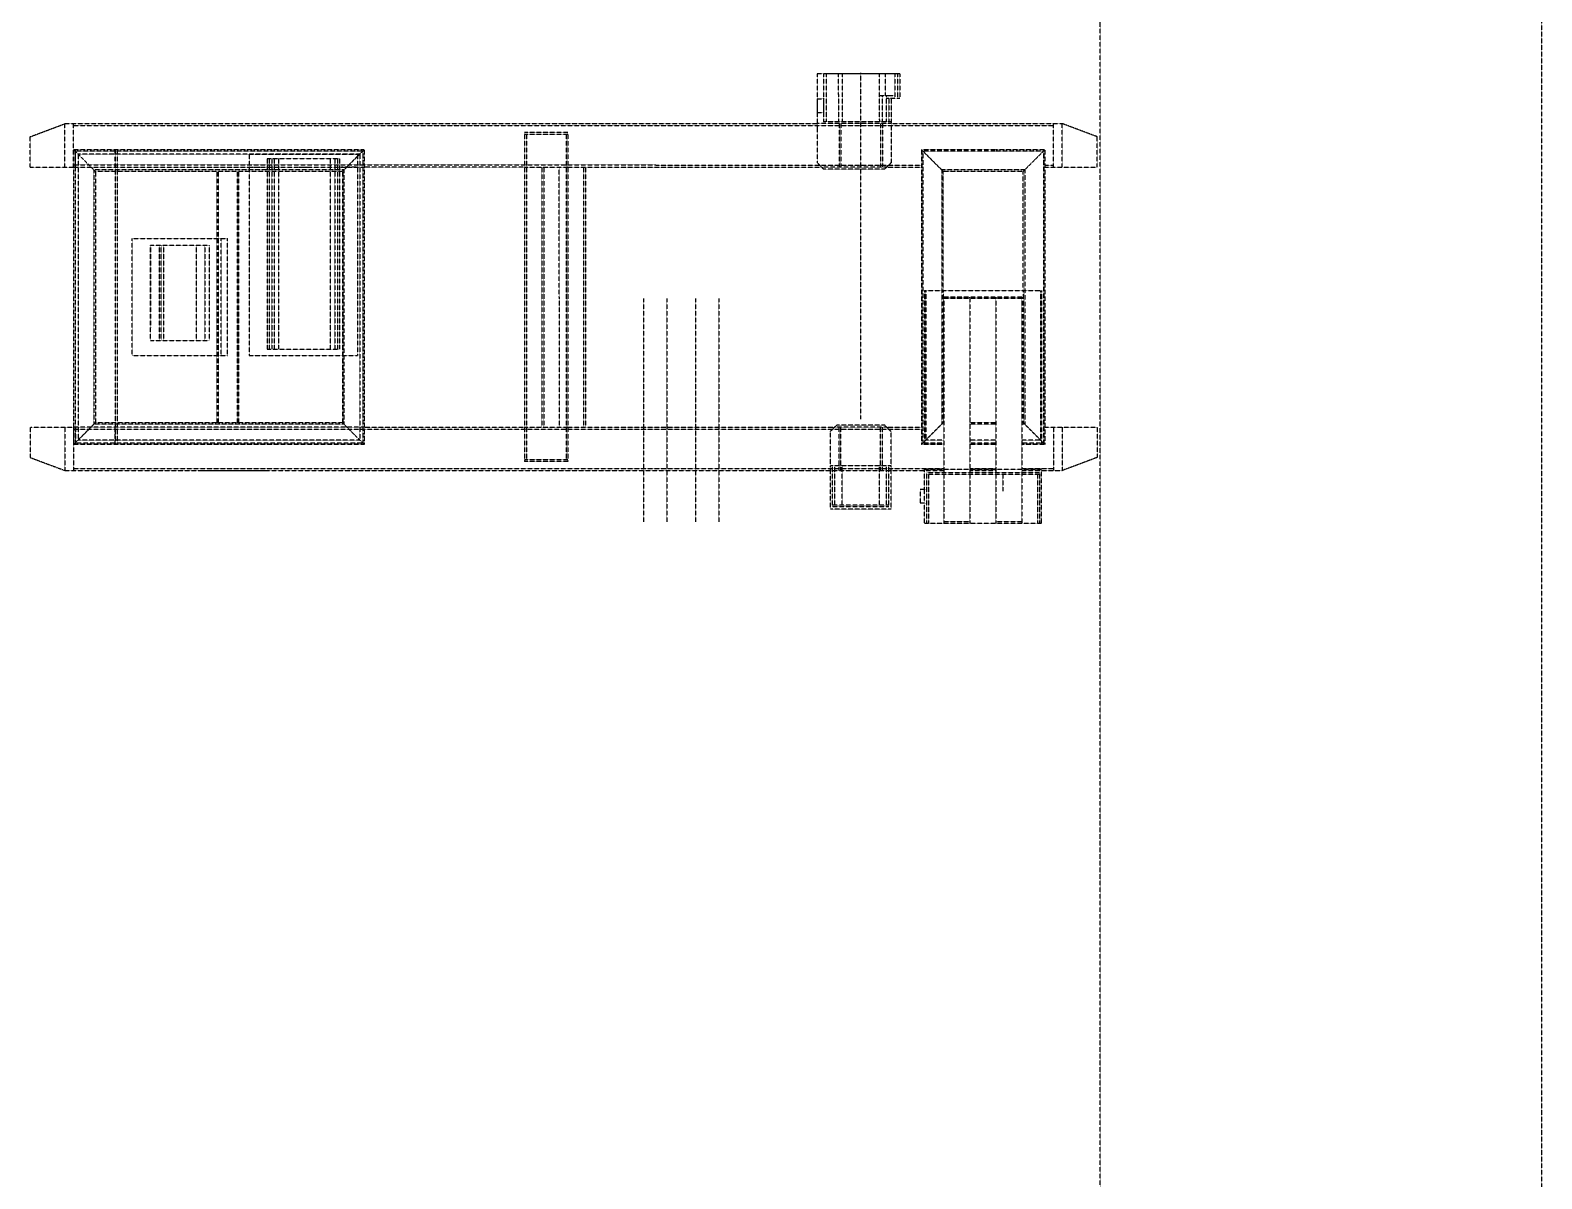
# Model space of a CAD drawing. Header units: millimetres. Extents: x -955179 to -912907, y 62798 to 154298.
# Drawn here: x -943674 to -940188, y 133133 to 135781 of the extents above; entities that cross this region are included whole.
import ezdxf

# ---------------------------------------------------------------- set-up
doc = ezdxf.new("R2010")
doc.units = ezdxf.units.MM
doc.header["$MEASUREMENT"] = 0
doc.linetypes.add('HIDDEN', pattern=[0.375, 0.25, -0.125])
doc.layers.add('CV', color=251, linetype='HIDDEN')

# ---------------------------------------------------------------- blocks, each defined once
blk = doc.blocks.new('TK출하')
at = {"layer": 'CV'}
for p, q in [((-844932.4, 111052.4, -74.6), (-844928.2, 138901.7, 434.9)), ((-845583.2, 125900.2, 690.4), (-845583.2, 125774.2, 690.4)), ((-845392.7, 125900.2, 699.9), (-845583.2, 125900.2, 689.9)), ((-845568.3, 125900.2, 690.7), (-845568.2, 125789.2, 690.4)), ((-845397.8, 125900.2, 700.2), (-845568.3, 125900.2, 690.7)), ((-845562.3, 125900.2, 690.7), (-845562.2, 125789.2, 690.4)), ((-845534.3, 125900.2, 690.7), (-845534.2, 125789.2, 690.4)), ((-845525.8, 125900.2, 700.2), (-845525.7, 125789.2, 699.9)), ((-845482.7, 125104, 699.9), (-845482.7, 125902.3, 699.9)), ((-845439.8, 125900.2, 700.2), (-845439.7, 125789.2, 699.9)), ((-845426.3, 125900.2, 690.7), (-845426.2, 125849.2, 690.4)), ((-845403.8, 125900.2, 700.2), (-845403.7, 125843.2, 699.9)), ((-845397.8, 125900.2, 700.2), (-845397.7, 125843.2, 699.9)), ((-845392.7, 125900.2, 699.9), (-845392.7, 125843.2, 699.9)), ((-845582.7, 125842.7, 699.9), (-845568.2, 125842.7, 699.9)), ((-845582.7, 125842.7, 694.8), (-845582.7, 125810.7, 694.8)), ((-845568.2, 125844.2, 700.2), (-845568.2, 125810.7, 699.9)), ((-845423.7, 125849.2, 699.9), (-845439.7, 125849.2, 699.9)), ((-845432.8, 125849.2, 690.4), (-845432.8, 125789.2, 690.4)), ((-845423.7, 125849.2, 699.9), (-845423.7, 125789.2, 699.9)), ((-845417.7, 125849.2, 699.9), (-845423.7, 125849.2, 699.9)), ((-845417.7, 125843.2, 699.9), (-845423.7, 125843.2, 699.9)), ((-845403.7, 125849.2, 699.9), (-845417.7, 125849.2, 699.9)), ((-845392.7, 125843.2, 699.9), (-845417.7, 125843.2, 699.9)), ((-845417.7, 125843.2, 699.9), (-845417.7, 125789.2, 699.9)), ((-845412.7, 125843.2, 699.9), (-845412.7, 125789.2, 699.9)), ((-845582.7, 125810.7, 699.9), (-845568.2, 125810.7, 699.9)), ((-847397.7, 125755.2, 699.9), (-847317.7, 125785.2, 699.9)), ((-847397.7, 125755.2, 699.9), (-847317.7, 125785.2, 699.9)), ((-847317.7, 125785.2, 699.9), (-845583.2, 125785.2, 690.5)), ((-847317.7, 125785.2, 699.9), (-845583.2, 125785.2, 690.5)), ((-847317.7, 125685.2, 699.9), (-847317.7, 125785.2, 699.9)), ((-847317.7, 125685.2, 699.9), (-847317.7, 125785.2, 699.9)), ((-847297.7, 125685.2, 699.9), (-847297.7, 125785.2, 699.9)), ((-847297.7, 125685.2, 699.9), (-847297.7, 125785.2, 699.9)), ((-847297.7, 125780.7, 699.9), (-845037.7, 125780.7, 699.9)), ((-847297.7, 125780.7, 699.9), (-845037.7, 125780.7, 699.9)), ((-845412.7, 125785.2, 699.9), (-845583.2, 125785.2, 689.8)), ((-845583.2, 125782.7, 690.4), (-845583.2, 125695.2, 690.4)), ((-845412.7, 125789.2, 709.4), (-845568.2, 125789.2, 700.2)), ((-845532.7, 125785.2, 699.9), (-845532.7, 125685.2, 699.9)), ((-845528.2, 125785.2, 699.9), (-845528.2, 125685.2, 699.9)), ((-845437.2, 125785.2, 699.9), (-845437.2, 125685.2, 699.9)), ((-845432.7, 125785.2, 699.9), (-845432.7, 125685.2, 699.9)), ((-845412.7, 125789.2, 699.9), (-845412.7, 125695.2, 709.4)), ((-845412.7, 125785.2, 699.9), (-845017.7, 125785.2, 699.9)), ((-845412.7, 125785.2, 699.9), (-845017.7, 125785.2, 699.9)), ((-845037.7, 125685.2, 699.9), (-845037.7, 125785.2, 699.9)), ((-845037.7, 125685.2, 699.9), (-845037.7, 125785.2, 699.9)), ((-844937.7, 125755.2, 699.9), (-845017.7, 125785.2, 699.9)), ((-844937.7, 125755.2, 699.9), (-845017.7, 125785.2, 699.9)), ((-845017.7, 125685.2, 699.9), (-845017.7, 125785.2, 699.9)), ((-845017.7, 125685.2, 699.9), (-845017.7, 125785.2, 699.9)), ((-847397.7, 125685.2, 699.9), (-847397.7, 125755.2, 699.9)), ((-847397.7, 125685.2, 699.9), (-847397.7, 125755.2, 699.9)), ((-846257.7, 125764.7, 699.9), (-846257.7, 125005.7, 699.9)), ((-846257.7, 125764.7, 699.9), (-846257.7, 125005.7, 699.9)), ((-846157.7, 125764.7, 699.9), (-846257.7, 125764.7, 699.9)), ((-846157.7, 125764.7, 699.9), (-846257.7, 125764.7, 699.9)), ((-846157.7, 125760.2, 699.9), (-846257.7, 125760.2, 699.9)), ((-846157.7, 125760.2, 699.9), (-846257.7, 125760.2, 699.9)), ((-846253.2, 125760.2, 699.9), (-846253.2, 125010.2, 699.9)), ((-846253.2, 125760.2, 699.9), (-846253.2, 125010.2, 699.9)), ((-846162.2, 125760.2, 699.9), (-846162.2, 125010.2, 699.9)), ((-846162.2, 125760.2, 699.9), (-846162.2, 125010.2, 699.9)), ((-846157.7, 125764.7, 699.9), (-846157.7, 125005.7, 699.9)), ((-846157.7, 125764.7, 699.9), (-846157.7, 125005.7, 699.9)), ((-844937.7, 125685.2, 699.9), (-844937.7, 125755.2, 699.9)), ((-844937.7, 125685.2, 699.9), (-844937.7, 125755.2, 699.9)), ((-846627.7, 125725.2, 699.9), (-847297.7, 125725.2, 699.9)), ((-846627.7, 125725.2, 699.9), (-847297.7, 125725.2, 699.9)), ((-847297.7, 125725.2, 699.9), (-847297.7, 125045.2, 699.9)), ((-847297.7, 125725.2, 699.9), (-847297.7, 125045.2, 699.9)), ((-847297.7, 125725.2, 699.9), (-847247.7, 125675.2, 699.9)), ((-847297.7, 125725.2, 699.9), (-847247.7, 125675.2, 699.9)), ((-847297.7, 125685.2, 699.9), (-847297.7, 125725.2, 699.9)), ((-847297.7, 125685.2, 699.9), (-847297.7, 125725.2, 699.9)), ((-846630.9, 125722, 699.9), (-847294.5, 125722, 699.9)), ((-846630.9, 125722, 699.9), (-847294.5, 125722, 699.9)), ((-847294.5, 125722, 699.9), (-847294.5, 125048.4, 699.9)), ((-847294.5, 125722, 699.9), (-847294.5, 125048.4, 699.9)), ((-847293.2, 125685.2, 699.9), (-847293.2, 125725.2, 699.9)), ((-847293.2, 125685.2, 699.9), (-847293.2, 125725.2, 699.9)), ((-846637.7, 125715.2, 699.9), (-847287.7, 125715.2, 699.9)), ((-846637.7, 125715.2, 699.9), (-847287.7, 125715.2, 699.9)), ((-847287.7, 125715.2, 699.9), (-847287.7, 125055.2, 699.9)), ((-847287.7, 125715.2, 699.9), (-847287.7, 125055.2, 699.9)), ((-847202.2, 125725.2, 699.9), (-847202.2, 125045.2, 699.9)), ((-847202.2, 125685.2, 699.9), (-847202.2, 125725.2, 699.9)), ((-847202.2, 125685.2, 699.9), (-847202.2, 125725.2, 699.9)), ((-847197.7, 125725.2, 699.9), (-847197.7, 125045.2, 699.9)), ((-847197.7, 125725.2, 699.9), (-847197.7, 125045.2, 699.9)), ((-846893, 125715.2, 699.9), (-846643.2, 125715.2, 699.9)), ((-846893, 125715.2, 699.9), (-846643.2, 125715.2, 699.9)), ((-846893, 125715.2, 709.4), (-846893, 125250.2, 709.4)), ((-846893, 125715.2, 709.4), (-846893, 125250.2, 709.4)), ((-846851.5, 125705.2, 699.9), (-846851.5, 125265.2, 699.9)), ((-846851.5, 125705.2, 699.9), (-846851.5, 125265.2, 699.9)), ((-846851.5, 125705.2, 699.9), (-846684.5, 125705.2, 699.9)), ((-846851.5, 125705.2, 699.9), (-846684.5, 125705.2, 699.9)), ((-846846.5, 125705.2, 699.9), (-846846.5, 125265.2, 699.9)), ((-846846.5, 125705.2, 699.9), (-846846.5, 125265.2, 699.9)), ((-846840.5, 125705.2, 699.9), (-846840.5, 125265.2, 699.9)), ((-846840.5, 125705.2, 699.9), (-846840.5, 125265.2, 699.9)), ((-846835.5, 125705.2, 699.9), (-846835.5, 125265.2, 699.9)), ((-846835.5, 125705.2, 699.9), (-846835.5, 125265.2, 699.9)), ((-846825.1, 125705.2, 699.9), (-846825.1, 125265.2, 699.9)), ((-846825.1, 125705.2, 699.9), (-846825.1, 125265.2, 699.9)), ((-846706.2, 125705.2, 699.9), (-846706.2, 125265.2, 699.9)), ((-846695.5, 125705.2, 699.9), (-846695.5, 125265.2, 699.9)), ((-846689.5, 125705.2, 699.9), (-846689.5, 125265.2, 699.9)), ((-846689.5, 125705.2, 699.9), (-846689.5, 125265.2, 699.9)), ((-846684.5, 125705.2, 699.9), (-846684.5, 125265.2, 699.9)), ((-846684.5, 125705.2, 699.9), (-846684.5, 125265.2, 699.9)), ((-846627.7, 125725.2, 699.9), (-846677.7, 125675.2, 699.9)), ((-846627.7, 125725.2, 699.9), (-846677.7, 125675.2, 699.9)), ((-846643.2, 125715.2, 699.9), (-846643.2, 125250.2, 699.9)), ((-846643.2, 125715.2, 699.9), (-846643.2, 125250.2, 699.9)), ((-846637.7, 125715.2, 699.9), (-846637.7, 125055.2, 699.9)), ((-846637.7, 125715.2, 699.9), (-846637.7, 125055.2, 699.9)), ((-846630.9, 125722, 699.9), (-846630.9, 125048.4, 699.9)), ((-846630.9, 125722, 699.9), (-846630.9, 125048.4, 699.9)), ((-846627.7, 125725.2, 699.9), (-846627.7, 125045.2, 699.9)), ((-846627.7, 125725.2, 699.9), (-846627.7, 125045.2, 699.9)), ((-845342.7, 125725.2, 699.9), (-845342.7, 125045.2, 699.9)), ((-845342.7, 125725.2, 699.9), (-845342.7, 125045.2, 699.9)), ((-845342.7, 125725.2, 699.9), (-845292.7, 125675.2, 699.9)), ((-845342.7, 125725.2, 699.9), (-845292.7, 125675.2, 699.9)), ((-845230.7, 125725.2, 699.9), (-845342.7, 125725.2, 699.9)), ((-845230.7, 125725.2, 699.9), (-845342.7, 125725.2, 699.9)), ((-845339.5, 125722, 699.9), (-845339.5, 125048.4, 699.9)), ((-845339.5, 125722, 699.9), (-845339.5, 125048.4, 699.9)), ((-845230.7, 125722, 699.9), (-845339.5, 125722, 699.9)), ((-845230.7, 125722, 699.9), (-845339.5, 125722, 699.9)), ((-845170.7, 125725.2, 699.9), (-845230.7, 125725.2, 699.9)), ((-845170.7, 125725.2, 699.9), (-845230.7, 125725.2, 699.9)), ((-845170.7, 125722, 699.9), (-845230.7, 125722, 699.9)), ((-845170.7, 125722, 699.9), (-845230.7, 125722, 699.9)), ((-845057.7, 125725.2, 699.9), (-845170.7, 125725.2, 699.9)), ((-845057.7, 125725.2, 699.9), (-845170.7, 125725.2, 699.9)), ((-845060.9, 125722, 699.9), (-845170.7, 125722, 699.9)), ((-845060.9, 125722, 699.9), (-845170.7, 125722, 699.9)), ((-845057.7, 125725.2, 699.9), (-845107.7, 125675.2, 699.9)), ((-845057.7, 125725.2, 699.9), (-845107.7, 125675.2, 699.9)), ((-845060.9, 125722, 699.9), (-845060.9, 125048.4, 699.9)), ((-845060.9, 125722, 699.9), (-845060.9, 125048.4, 699.9)), ((-845057.7, 125725.2, 699.9), (-845057.7, 125045.2, 699.9)), ((-845057.7, 125725.2, 699.9), (-845057.7, 125045.2, 699.9)), ((-847397.7, 125685.2, 699.9), (-847297.7, 125685.2, 699.9)), ((-847397.7, 125685.2, 699.9), (-847297.7, 125685.2, 699.9)), ((-847297.7, 125690.2, 699.9), (-845342.7, 125689.7, 699.9)), ((-847297.7, 125685.2, 699.9), (-846627.7, 125685.2, 699.9)), ((-846674.5, 125678.4, 699.9), (-847250.9, 125678.4, 699.9)), ((-846674.5, 125678.4, 699.9), (-847250.9, 125678.4, 699.9)), ((-847250.9, 125678.4, 699.9), (-847250.9, 125092, 699.9)), ((-847250.9, 125678.4, 699.9), (-847250.9, 125092, 699.9)), ((-846677.7, 125675.2, 699.9), (-847247.7, 125675.2, 699.9)), ((-846677.7, 125675.2, 699.9), (-847247.7, 125675.2, 699.9)), ((-847247.7, 125675.2, 699.9), (-847247.7, 125095.2, 699.9)), ((-847247.7, 125675.2, 699.9), (-847247.7, 125095.2, 699.9)), ((-846967.7, 125675.2, 699.9), (-846967.7, 125095.2, 699.9)), ((-846967.7, 125675.2, 699.9), (-846967.7, 125095.2, 699.9)), ((-846964.5, 125675.2, 699.9), (-846964.5, 125095.2, 699.9)), ((-846964.5, 125675.2, 699.9), (-846964.5, 125095.2, 699.9)), ((-846920.9, 125675.2, 699.9), (-846920.9, 125095.2, 699.9)), ((-846920.9, 125675.2, 699.9), (-846920.9, 125095.2, 699.9)), ((-846917.7, 125675.2, 699.9), (-846917.7, 125095.2, 699.9)), ((-846917.7, 125675.2, 699.9), (-846917.7, 125095.2, 699.9)), ((-846890, 125685.2, 699.9), (-846856, 125685.2, 699.9)), ((-846890, 125685.2, 699.9), (-846856, 125685.2, 699.9)), ((-846779.1, 125685.2, 699.9), (-846757.4, 125685.2, 699.9)), ((-846779.1, 125685.2, 699.9), (-846757.4, 125685.2, 699.9)), ((-846777.3, 125685.2, 699.9), (-846759.2, 125685.2, 699.9)), ((-846777.3, 125685.2, 699.9), (-846759.2, 125685.2, 699.9)), ((-846646.2, 125685.2, 699.9), (-846680.2, 125685.2, 699.9)), ((-846646.2, 125685.2, 699.9), (-846680.2, 125685.2, 699.9)), ((-846677.7, 125675.2, 699.9), (-846677.7, 125095.2, 699.9)), ((-846677.7, 125675.2, 699.9), (-846677.7, 125095.2, 699.9)), ((-846674.5, 125678.4, 699.9), (-846674.5, 125092, 699.9)), ((-846674.5, 125678.4, 699.9), (-846674.5, 125092, 699.9)), ((-846257.7, 125685.2, 699.9), (-846627.7, 125685.2, 699.9)), ((-846257.7, 125685.2, 699.9), (-846627.7, 125685.2, 699.9)), ((-846257.7, 125685.2, 699.9), (-846157.7, 125685.2, 699.9)), ((-846257.7, 125685.2, 699.9), (-846157.7, 125685.2, 699.9)), ((-846217.7, 125685.2, 699.9), (-846217.7, 125085.2, 699.9)), ((-846213.2, 125685.2, 699.9), (-846213.2, 125085.2, 699.9)), ((-846177.7, 125385.2, 699.9), (-846177.7, 125685.2, 699.9)), ((-846157.7, 125685.2, 699.9), (-845573.2, 125685.2, 699.9)), ((-846122.2, 125685.2, 699.9), (-846122.2, 125085.2, 699.9)), ((-846117.7, 125685.2, 699.9), (-846117.7, 125085.2, 699.9)), ((-845583.2, 125695.2, 690.4), (-845568.2, 125680.2, 690.4)), ((-845422.7, 125685.2, 699.9), (-845573.2, 125685.2, 699.9)), ((-845427.7, 125680.2, 709.4), (-845568.2, 125680.2, 690.4)), ((-845412.7, 125695.2, 709.4), (-845427.7, 125680.2, 709.4)), ((-845422.7, 125685.2, 699.9), (-845342.7, 125685.2, 699.9)), ((-845422.7, 125685.2, 699.9), (-845342.7, 125685.2, 699.9)), ((-845295.9, 125678.4, 699.9), (-845295.9, 125092, 699.9)), ((-845295.9, 125678.4, 699.9), (-845295.9, 125092, 699.9)), ((-845104.5, 125678.4, 699.9), (-845295.9, 125678.4, 699.9)), ((-845104.5, 125678.4, 699.9), (-845295.9, 125678.4, 699.9)), ((-845292.7, 125400.2, 699.9), (-845292.7, 125675.2, 699.9)), ((-845292.7, 125400.2, 699.9), (-845292.7, 125675.2, 699.9)), ((-845107.7, 125675.2, 699.9), (-845292.7, 125675.2, 699.9)), ((-845107.7, 125675.2, 699.9), (-845292.7, 125675.2, 699.9)), ((-845107.7, 125400.2, 699.9), (-845107.7, 125675.2, 699.9)), ((-845107.7, 125400.2, 699.9), (-845107.7, 125675.2, 699.9)), ((-845104.5, 125678.4, 699.9), (-845104.5, 125092, 699.9)), ((-845104.5, 125678.4, 699.9), (-845104.5, 125092, 699.9)), ((-845057.7, 125689.7, 699.9), (-845037.7, 125689.7, 699.9)), ((-845057.7, 125689.7, 699.9), (-845037.7, 125689.7, 699.9)), ((-845057.7, 125685.2, 699.9), (-844937.7, 125685.2, 699.9)), ((-845057.7, 125685.2, 699.9), (-844937.7, 125685.2, 699.9)), ((-847162.7, 125520.2, 699.9), (-846942.7, 125520.2, 699.9)), ((-847162.7, 125520.2, 699.9), (-846942.7, 125520.2, 699.9)), ((-847162.7, 125250.2, 699.9), (-847162.7, 125520.2, 699.9)), ((-847162.7, 125250.2, 699.9), (-847162.7, 125520.2, 699.9)), ((-847120.2, 125505.2, 699.9), (-846985.2, 125505.2, 699.9)), ((-847120.2, 125505.2, 699.9), (-847120.2, 125314.4, 699.9)), ((-847120.2, 125285.2, 699.9), (-847120.2, 125505.2, 699.9)), ((-847120.2, 125285.2, 699.9), (-847120.2, 125505.2, 699.9)), ((-847100.7, 125505.2, 699.9), (-847100.7, 125285.2, 699.9)), ((-847095.7, 125285.2, 699.9), (-847095.7, 125505.2, 699.9)), ((-847095.7, 125285.2, 699.9), (-847095.7, 125505.2, 699.9)), ((-847090.7, 125505.2, 699.9), (-847090.7, 125285.2, 699.9)), ((-847090.7, 125505.2, 699.9), (-847090.7, 125285.2, 699.9)), ((-847015.2, 125505.2, 699.9), (-847015.2, 125285.2, 699.9)), ((-846995.2, 125505.2, 699.9), (-846995.2, 125285.2, 699.9)), ((-846995.2, 125505.2, 699.9), (-846995.2, 125285.2, 699.9)), ((-846985.2, 125505.2, 699.9), (-846985.2, 125285.2, 699.9)), ((-846985.2, 125505.2, 699.9), (-846985.2, 125285.2, 699.9)), ((-846957.7, 125250.2, 699.9), (-846957.7, 125520.2, 699.9)), ((-846942.7, 125250.2, 699.9), (-846942.7, 125520.2, 699.9)), ((-845335.7, 125400.2, 699.9), (-845065.7, 125400.2, 699.9)), ((-845335.7, 125400.2, 699.9), (-845065.7, 125400.2, 699.9)), ((-845335.7, 125400.2, 699.9), (-845335.7, 125045.2, 699.9)), ((-845335.7, 125400.2, 699.9), (-845335.7, 125045.2, 699.9)), ((-845332.7, 125400.2, 699.9), (-845332.7, 125055.2, 699.9)), ((-845332.7, 125400.2, 699.9), (-845332.7, 125055.2, 699.9)), ((-845292.7, 125400.2, 699.9), (-845292.7, 125095.2, 699.9)), ((-845292.7, 125400.2, 699.9), (-845292.7, 125095.2, 699.9)), ((-845107.7, 125400.2, 699.9), (-845107.7, 125095.2, 699.9)), ((-845107.7, 125400.2, 699.9), (-845107.7, 125095.2, 699.9)), ((-845067.7, 125400.2, 699.9), (-845067.7, 125055.2, 699.9)), ((-845067.7, 125400.2, 699.9), (-845067.7, 125055.2, 699.9)), ((-845065.7, 125400.2, 699.9), (-845065.7, 125045.2, 699.9)), ((-845065.7, 125400.2, 699.9), (-845065.7, 125045.2, 699.9)), ((-846177.7, 125385.2, 699.9), (-846177.7, 125085.2, 699.9)), ((-845983.5, 125382, 699.9), (-845983.5, 124867.2, 699.9)), ((-845983.5, 125382, 699.9), (-845983.5, 124867.2, 699.9)), ((-845929.9, 125382, 699.9), (-845929.9, 124867.2, 699.9)), ((-845929.9, 125382, 699.9), (-845929.9, 124867.2, 699.9)), ((-845863.5, 125382, 699.9), (-845863.5, 124867.2, 699.9)), ((-845863.5, 125382, 699.9), (-845863.5, 124867.2, 699.9)), ((-845809.9, 125382, 699.9), (-845809.9, 124867.2, 699.9)), ((-845809.9, 125382, 699.9), (-845809.9, 124867.2, 699.9)), ((-845110.7, 125385.2, 699.9), (-845290.7, 125385.2, 699.9)), ((-845110.7, 125385.2, 699.9), (-845290.7, 125385.2, 699.9)), ((-845290.7, 125385.2, 699.9), (-845290.7, 124987.7, 699.9)), ((-845290.7, 125385.2, 699.9), (-845290.7, 124987.7, 699.9)), ((-845110.7, 125382, 699.9), (-845290.7, 125382, 699.9)), ((-845110.7, 125382, 699.9), (-845290.7, 125382, 699.9)), ((-845230.7, 125382, 699.9), (-845230.7, 125385.2, 699.9)), ((-845230.7, 125382, 699.9), (-845230.7, 125385.2, 699.9)), ((-845230.7, 125382, 699.9), (-845230.7, 124987.7, 699.9)), ((-845230.7, 125382, 699.9), (-845230.7, 124987.7, 699.9)), ((-845170.7, 125385.2, 699.9), (-845170.7, 124987.7, 699.9)), ((-845170.7, 125385.2, 699.9), (-845170.7, 124987.7, 699.9)), ((-845110.7, 125385.2, 699.9), (-845110.7, 124987.7, 699.9)), ((-845110.7, 125385.2, 699.9), (-845110.7, 125045.2, 699.9)), ((-845110.7, 125385.2, 699.9), (-845110.7, 125045.2, 699.9)), ((-845110.7, 125385.2, 699.9), (-845110.7, 124987.7, 699.9)), ((-847120.2, 125285.2, 699.9), (-846985.2, 125285.2, 699.9)), ((-847120.2, 125285.2, 699.9), (-846985.2, 125285.2, 699.9)), ((-847162.7, 125250.2, 699.9), (-846942.7, 125250.2, 699.9)), ((-847162.7, 125250.2, 699.9), (-846942.7, 125250.2, 699.9)), ((-846893, 125250.2, 699.9), (-846643.2, 125250.2, 699.9)), ((-846893, 125250.2, 699.9), (-846643.2, 125250.2, 699.9)), ((-846851.5, 125265.2, 699.9), (-846684.5, 125265.2, 699.9)), ((-846851.5, 125265.2, 699.9), (-846684.5, 125265.2, 699.9)), ((-847397.7, 125085.2, 699.9), (-847397.7, 125015.2, 699.9)), ((-847397.7, 125085.2, 699.9), (-847397.7, 125015.2, 699.9)), ((-847396.3, 125085.2, 699.9), (-847297.7, 125085.2, 699.9)), ((-847396.3, 125085.2, 699.9), (-847297.7, 125085.2, 699.9)), ((-847317.7, 125085.2, 699.9), (-847317.7, 124985.2, 699.9)), ((-847317.7, 125085.2, 699.9), (-847317.7, 124985.2, 699.9)), ((-847247.7, 125095.2, 699.9), (-847297.7, 125045.2, 699.9)), ((-847247.7, 125095.2, 699.9), (-847297.7, 125045.2, 699.9)), ((-847297.7, 125085.2, 699.9), (-847297.7, 124985.2, 699.9)), ((-847297.7, 125085.2, 699.9), (-847297.7, 124985.2, 699.9)), ((-847297.7, 125085.2, 699.9), (-847297.7, 125045.2, 699.9)), ((-847297.7, 125085.2, 699.9), (-847297.7, 125045.2, 699.9)), ((-847197.7, 125085.2, 699.9), (-847297.7, 125085.2, 699.9)), ((-847197.7, 125085.2, 699.9), (-847297.7, 125085.2, 699.9)), ((-847297.7, 125080.7, 699.9), (-845342.7, 125080.7, 699.9)), ((-847293.2, 125085.2, 699.9), (-847293.2, 125045.2, 699.9)), ((-847293.2, 125085.2, 699.9), (-847293.2, 125045.2, 699.9)), ((-846674.5, 125092, 699.9), (-847250.9, 125092, 699.9)), ((-846674.5, 125092, 699.9), (-847250.9, 125092, 699.9)), ((-846677.7, 125095.2, 699.9), (-847247.7, 125095.2, 699.9)), ((-846677.7, 125095.2, 699.9), (-847247.7, 125095.2, 699.9)), ((-847202.2, 125045.2, 699.9), (-847202.2, 125085.2, 699.9)), ((-847202.2, 125045.2, 699.9), (-847202.2, 125085.2, 699.9)), ((-846627.7, 125085.2, 699.9), (-847197.7, 125085.2, 699.9)), ((-846677.7, 125095.2, 699.9), (-846627.7, 125045.2, 699.9)), ((-846677.7, 125095.2, 699.9), (-846627.7, 125045.2, 699.9)), ((-846627.7, 125085.2, 699.9), (-846257.7, 125085.2, 699.9)), ((-846627.7, 125085.2, 699.9), (-846257.7, 125085.2, 699.9)), ((-846257.7, 125085.2, 699.9), (-846157.7, 125085.2, 699.9)), ((-846257.7, 125085.2, 699.9), (-846157.7, 125085.2, 699.9)), ((-846157.7, 125085.2, 699.9), (-845542.7, 125085.2, 699.9)), ((-846157.7, 125085.2, 699.9), (-845542.7, 125085.2, 699.9)), ((-845552.7, 125075.2, 709.4), (-845537.7, 125090.2, 709.4)), ((-845552.7, 125075.2, 709.4), (-845537.7, 125090.2, 709.4)), ((-845552.7, 124995.4, 709.4), (-845552.7, 125075.2, 709.4)), ((-845552.7, 124995.4, 709.4), (-845552.7, 125075.2, 709.4)), ((-845422.7, 125085.2, 699.9), (-845542.7, 125085.2, 699.9)), ((-845422.7, 125085.2, 699.9), (-845542.7, 125085.2, 699.9)), ((-845427.7, 125090.2, 709.4), (-845537.7, 125090.2, 709.4)), ((-845427.7, 125090.2, 709.4), (-845537.7, 125090.2, 709.4)), ((-845532.7, 124985.2, 699.9), (-845532.7, 125085.2, 699.9)), ((-845532.7, 124985.2, 699.9), (-845532.7, 125085.2, 699.9)), ((-845528.2, 124985.2, 699.9), (-845528.2, 125085.2, 699.9)), ((-845528.2, 124985.2, 699.9), (-845528.2, 125085.2, 699.9)), ((-845437.2, 124985.2, 699.9), (-845437.2, 125085.2, 699.9)), ((-845437.2, 124985.2, 699.9), (-845437.2, 125085.2, 699.9)), ((-845432.7, 124985.2, 699.9), (-845432.7, 125085.2, 699.9)), ((-845432.7, 124985.2, 699.9), (-845432.7, 125085.2, 699.9)), ((-845412.7, 125075.2, 709.4), (-845427.7, 125090.2, 709.4)), ((-845412.7, 125075.2, 709.4), (-845427.7, 125090.2, 709.4)), ((-845422.7, 125085.2, 699.9), (-845342.7, 125085.2, 699.9)), ((-845422.7, 125085.2, 699.9), (-845342.7, 125085.2, 699.9)), ((-845412.7, 124995.4, 709.4), (-845412.7, 125075.2, 709.4)), ((-845412.7, 124995.4, 709.4), (-845412.7, 125075.2, 709.4)), ((-845292.7, 125095.2, 699.9), (-845342.7, 125045.2, 699.9)), ((-845292.7, 125095.2, 699.9), (-845342.7, 125045.2, 699.9)), ((-845290.7, 125092, 699.9), (-845295.9, 125092, 699.9)), ((-845290.7, 125092, 699.9), (-845295.9, 125092, 699.9)), ((-845290.7, 125095.2, 699.9), (-845292.7, 125095.2, 699.9)), ((-845290.7, 125095.2, 699.9), (-845292.7, 125095.2, 699.9)), ((-845170.7, 125095.2, 699.9), (-845230.7, 125095.2, 699.9)), ((-845170.7, 125095.2, 699.9), (-845230.7, 125095.2, 699.9)), ((-845170.7, 125092, 699.9), (-845230.7, 125092, 699.9)), ((-845170.7, 125092, 699.9), (-845230.7, 125092, 699.9)), ((-845107.7, 125095.2, 699.9), (-845110.7, 125095.2, 699.9)), ((-845107.7, 125095.2, 699.9), (-845110.7, 125095.2, 699.9)), ((-845104.5, 125092, 699.9), (-845110.7, 125092, 699.9)), ((-845104.5, 125092, 699.9), (-845110.7, 125092, 699.9)), ((-845107.7, 125095.2, 699.9), (-845057.7, 125045.2, 699.9)), ((-845107.7, 125095.2, 699.9), (-845057.7, 125045.2, 699.9)), ((-845057.7, 125085.2, 699.9), (-844937.7, 125085.2, 699.9)), ((-845057.7, 125085.2, 699.9), (-844937.7, 125085.2, 699.9)), ((-845037.7, 125085.2, 699.9), (-845037.7, 124985.2, 699.9)), ((-845037.7, 125085.2, 699.9), (-845037.7, 124985.2, 699.9)), ((-845017.7, 125085.2, 699.9), (-845017.7, 124985.2, 699.9)), ((-845017.7, 125085.2, 699.9), (-845017.7, 124985.2, 699.9)), ((-844937.7, 125085.2, 699.9), (-844937.7, 125015.2, 699.9)), ((-844937.7, 125085.2, 699.9), (-844937.7, 125015.2, 699.9)), ((-846627.7, 125045.2, 699.9), (-847297.7, 125045.2, 699.9)), ((-846627.7, 125045.2, 699.9), (-847297.7, 125045.2, 699.9)), ((-846630.9, 125048.4, 699.9), (-847294.5, 125048.4, 699.9)), ((-846630.9, 125048.4, 699.9), (-847294.5, 125048.4, 699.9)), ((-846637.7, 125055.2, 699.9), (-847287.7, 125055.2, 699.9)), ((-846637.7, 125055.2, 699.9), (-847287.7, 125055.2, 699.9)), ((-845290.7, 125045.2, 699.9), (-845342.7, 125045.2, 699.9)), ((-845290.7, 125045.2, 699.9), (-845342.7, 125045.2, 699.9)), ((-845290.7, 125048.4, 699.9), (-845339.5, 125048.4, 699.9)), ((-845290.7, 125048.4, 699.9), (-845339.5, 125048.4, 699.9)), ((-845290.7, 125055.2, 699.9), (-845332.7, 125055.2, 699.9)), ((-845290.7, 125055.2, 699.9), (-845332.7, 125055.2, 699.9)), ((-845170.7, 125055.2, 699.9), (-845230.7, 125055.2, 699.9)), ((-845170.7, 125055.2, 699.9), (-845230.7, 125055.2, 699.9)), ((-845170.7, 125048.4, 699.9), (-845230.7, 125048.4, 699.9)), ((-845170.7, 125048.4, 699.9), (-845230.7, 125048.4, 699.9)), ((-845170.7, 125045.2, 699.9), (-845230.7, 125045.2, 699.9)), ((-845170.7, 125045.2, 699.9), (-845230.7, 125045.2, 699.9)), ((-845067.7, 125055.2, 699.9), (-845110.7, 125055.2, 699.9)), ((-845067.7, 125055.2, 699.9), (-845110.7, 125055.2, 699.9)), ((-845060.9, 125048.4, 699.9), (-845110.7, 125048.4, 699.9)), ((-845060.9, 125048.4, 699.9), (-845110.7, 125048.4, 699.9)), ((-845057.7, 125045.2, 699.9), (-845110.7, 125045.2, 699.9)), ((-845057.7, 125045.2, 699.9), (-845110.7, 125045.2, 699.9)), ((-847397.7, 125015.2, 699.9), (-847317.7, 124985.2, 699.9)), ((-847397.7, 125015.2, 699.9), (-847317.7, 124985.2, 699.9)), ((-846157.7, 125010.2, 699.9), (-846257.7, 125010.2, 699.9)), ((-846157.7, 125010.2, 699.9), (-846257.7, 125010.2, 699.9)), ((-846157.7, 125005.7, 699.9), (-846257.7, 125005.7, 699.9)), ((-846157.7, 125005.7, 699.9), (-846257.7, 125005.7, 699.9)), ((-844937.7, 125015.2, 699.9), (-845017.7, 124985.2, 699.9)), ((-844937.7, 125015.2, 699.9), (-845017.7, 124985.2, 699.9)), ((-847317.7, 124985.2, 699.9), (-845290.7, 124985.2, 699.9)), ((-847317.7, 124985.2, 699.9), (-845290.7, 124985.2, 699.9)), ((-847297.7, 124989.7, 699.9), (-845290.7, 124989.7, 699.9)), ((-847297.7, 124989.7, 699.9), (-845290.7, 124989.7, 699.9)), ((-847003.3, 124985.2, 699.9), (-846848.1, 124985.2, 699.9)), ((-847003.3, 124985.2, 699.9), (-846848.1, 124985.2, 699.9)), ((-845412.7, 124996.2, 709.4), (-845552.7, 124996.2, 709.4)), ((-845412.7, 124996.2, 709.4), (-845552.7, 124996.2, 709.4)), ((-845552.7, 124896.2, 699.9), (-845552.7, 124995.4, 699.9)), ((-845552.7, 124896.2, 699.9), (-845552.7, 124995.4, 699.9)), ((-845547.7, 124901.2, 699.9), (-845547.7, 124996.2, 699.9)), ((-845547.7, 124901.2, 699.9), (-845547.7, 124996.2, 699.9)), ((-845542.2, 124905.7, 699.9), (-845542.2, 124996.2, 699.9)), ((-845542.2, 124905.7, 699.9), (-845542.2, 124996.2, 699.9)), ((-845525.7, 124905.7, 699.9), (-845525.7, 124996.2, 699.9)), ((-845525.7, 124905.7, 699.9), (-845525.7, 124996.2, 699.9)), ((-845439.7, 124905.7, 699.9), (-845439.7, 124996.2, 699.9)), ((-845439.7, 124905.7, 699.9), (-845439.7, 124996.2, 699.9)), ((-845423.2, 124905.7, 699.9), (-845423.2, 124996.2, 699.9)), ((-845423.2, 124905.7, 699.9), (-845423.2, 124996.2, 699.9)), ((-845417.7, 124901.2, 699.9), (-845417.7, 124996.2, 699.9)), ((-845417.7, 124901.2, 699.9), (-845417.7, 124996.2, 699.9)), ((-845412.7, 124896.2, 699.9), (-845412.7, 124995.4, 699.9)), ((-845412.7, 124896.2, 699.9), (-845412.7, 124995.4, 699.9)), ((-845335.7, 124941.7, 699.9), (-845335.7, 124987.7, 699.9)), ((-845335.7, 124941.7, 699.9), (-845335.7, 124987.7, 699.9)), ((-845065.7, 124987.7, 699.9), (-845335.7, 124987.7, 699.9)), ((-845065.7, 124987.7, 699.9), (-845335.7, 124987.7, 699.9)), ((-845330.7, 124980.2, 699.9), (-845330.7, 124862.7, 699.9)), ((-845330.7, 124980.2, 699.9), (-845330.7, 124862.7, 699.9)), ((-845070.7, 124980.2, 699.9), (-845330.7, 124980.2, 699.9)), ((-845070.7, 124980.2, 699.9), (-845330.7, 124980.2, 699.9)), ((-845070.7, 124975.7, 699.9), (-845330.7, 124975.7, 699.9)), ((-845070.7, 124975.7, 699.9), (-845330.7, 124975.7, 699.9)), ((-845326.2, 124975.7, 699.9), (-845326.2, 124862.7, 699.9)), ((-845326.2, 124975.7, 699.9), (-845326.2, 124862.7, 699.9)), ((-845290.7, 124987.7, 699.9), (-845290.7, 124862.7, 699.9)), ((-845290.7, 124987.7, 699.9), (-845290.7, 124862.7, 699.9)), ((-845230.7, 124989.7, 699.9), (-845170.7, 124989.7, 699.9)), ((-845230.7, 124989.7, 699.9), (-845170.7, 124989.7, 699.9)), ((-845230.7, 124987.7, 699.9), (-845230.7, 124862.7, 699.9)), ((-845230.7, 124987.7, 699.9), (-845230.7, 124862.7, 699.9)), ((-845230.7, 124985.2, 699.9), (-845170.7, 124985.2, 699.9)), ((-845230.7, 124985.2, 699.9), (-845170.7, 124985.2, 699.9)), ((-845170.7, 124987.7, 699.9), (-845170.7, 124862.7, 699.9)), ((-845170.7, 124987.7, 699.9), (-845170.7, 124862.7, 699.9)), ((-845155.2, 124975.7, 699.9), (-845155.2, 124937.7, 699.9)), ((-845110.7, 124989.7, 699.9), (-845037.7, 124989.7, 699.9)), ((-845110.7, 124989.7, 699.9), (-845037.7, 124989.7, 699.9)), ((-845110.7, 124985.2, 699.9), (-845110.7, 124862.7, 699.9)), ((-845110.7, 124985.2, 699.9), (-845110.7, 124862.7, 699.9)), ((-845110.7, 124985.2, 699.9), (-845017.7, 124985.2, 699.9)), ((-845110.7, 124985.2, 699.9), (-845017.7, 124985.2, 699.9)), ((-845075.2, 124975.7, 699.9), (-845075.2, 124862.7, 699.9)), ((-845075.2, 124975.7, 699.9), (-845075.2, 124862.7, 699.9)), ((-845070.7, 124980.2, 699.9), (-845070.7, 124862.7, 699.9)), ((-845070.7, 124980.2, 699.9), (-845070.7, 124862.7, 699.9)), ((-845065.7, 124862.7, 699.9), (-845065.7, 124987.7, 699.9)), ((-845065.7, 124862.7, 699.9), (-845065.7, 124987.7, 699.9)), ((-845345.7, 124941.7, 699.9), (-845345.7, 124909.7, 699.9)), ((-845330.7, 124941.7, 699.9), (-845345.7, 124941.7, 699.9)), ((-845335.7, 124909.7, 699.9), (-845335.7, 124941.7, 699.9)), ((-845417.7, 124905.7, 699.9), (-845547.7, 124905.7, 699.9)), ((-845417.7, 124905.7, 699.9), (-845547.7, 124905.7, 699.9)), ((-845417.7, 124901.2, 699.9), (-845547.7, 124901.2, 699.9)), ((-845417.7, 124901.2, 699.9), (-845547.7, 124901.2, 699.9)), ((-845330.7, 124909.7, 699.9), (-845345.7, 124909.7, 699.9)), ((-845335.7, 124862.7, 699.9), (-845335.7, 124909.7, 699.9)), ((-845335.7, 124862.7, 699.9), (-845335.7, 124909.7, 699.9)), ((-845412.7, 124896.2, 699.9), (-845552.7, 124896.2, 699.9)), ((-845412.7, 124896.2, 699.9), (-845552.7, 124896.2, 699.9)), ((-845230.7, 124867.2, 699.9), (-845290.7, 124867.2, 699.9)), ((-845230.7, 124867.2, 699.9), (-845290.7, 124867.2, 699.9)), ((-845110.7, 124867.2, 699.9), (-845170.7, 124867.2, 699.9)), ((-845110.7, 124867.2, 699.9), (-845170.7, 124867.2, 699.9)), ((-845065.7, 124862.7, 699.9), (-845335.7, 124862.7, 699.9)), ((-845065.7, 124862.7, 699.9), (-845335.7, 124862.7, 699.9))]:
    blk.add_line(p, q, dxfattribs=at)

msp = doc.modelspace()

# ---------------------------------------------------------------- linework, layer by layer
at = {"layer": 'CV', "elevation": 0}
msp.add_lwpolyline([(-940187.8, 154298.4), (-955178.5, 154298.4), (-955178.5, 62798.4), (-940187.8, 62798.4)], close=True, dxfattribs=at)

# ---------------------------------------------------------------- block references
at = {"layer": 'CV'}
msp.add_blockref('TK출하', (-96275.8, 9780.8, -202.6), dxfattribs=at)

doc.saveas('drawing.dxf')
